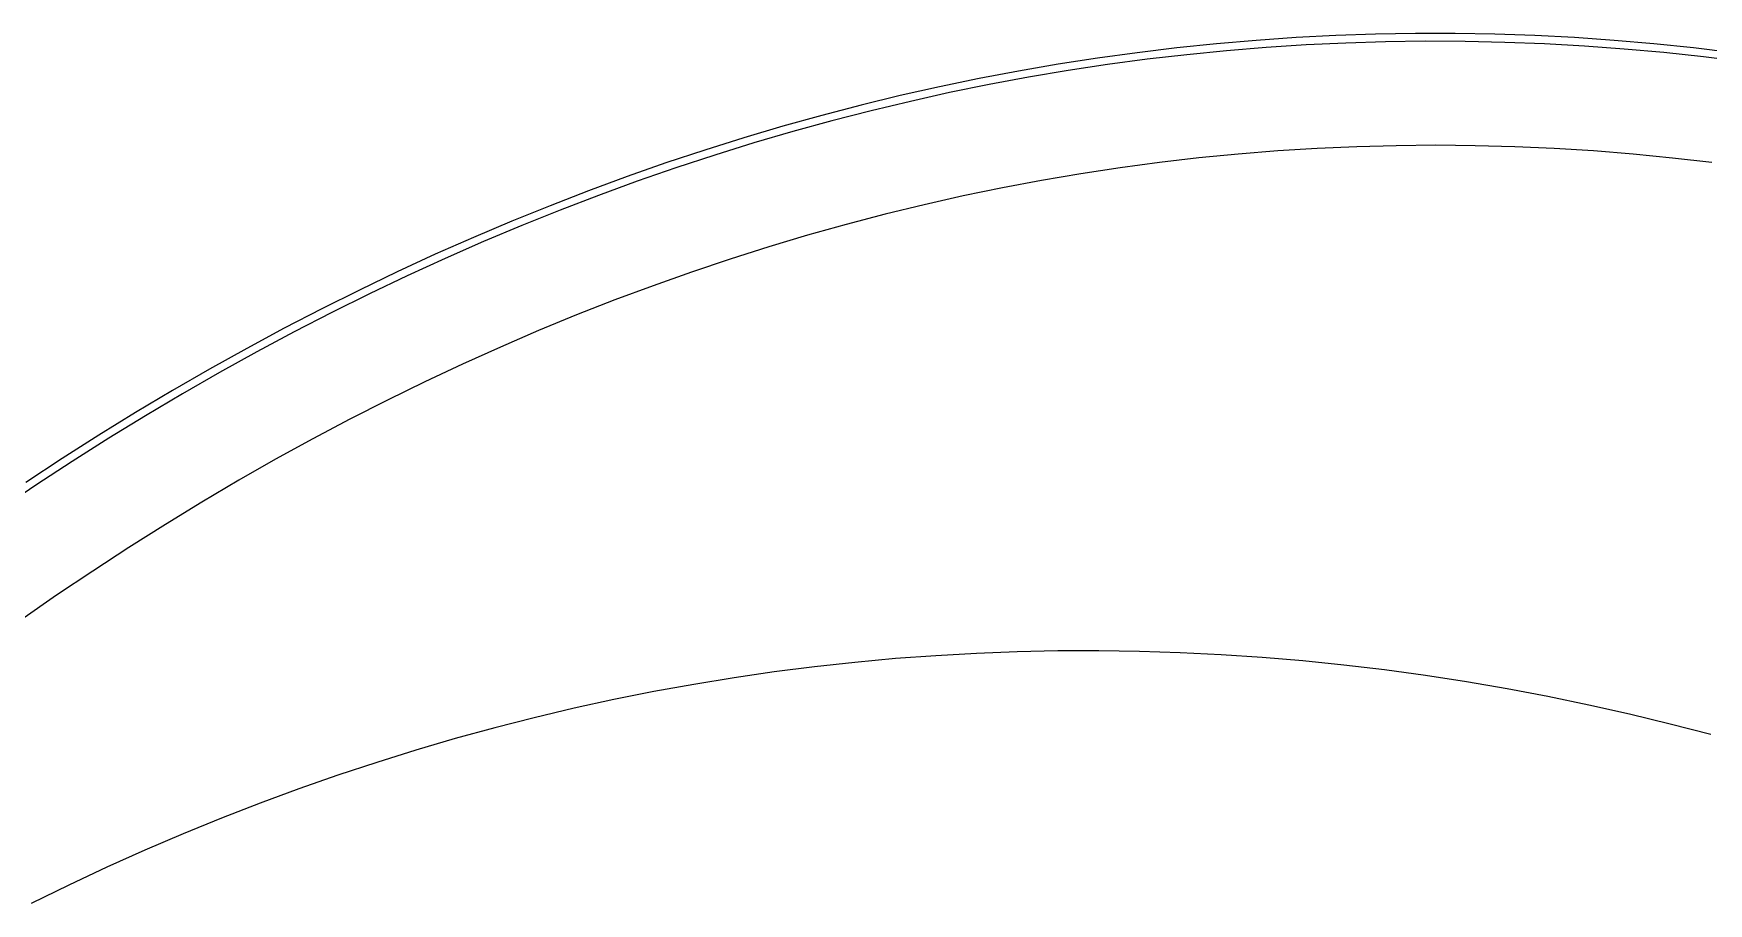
# Model space of a CAD drawing. Extents: x -1 to 217, y -22 to 302.
# Drawn here: x 63.3 to 116.6, y 273.9 to 301.6 of the extents above; entities that cross this region are included whole.
import ezdxf

# ---------------------------------------------------------------- set-up
doc = ezdxf.new("R2010")
doc.units = 0

msp = doc.modelspace()

# ---------------------------------------------------------------- linework, layer by layer
at = {"layer": 'ELLIPSES'}
for p, q in [((99.665, 301.162), (98.403, 301.009)), ((100.928, 301.292), (99.665, 301.162)), ((102.192, 301.401), (100.928, 301.292)), ((102.51, 301.174), (101.247, 301.07)), ((103.456, 301.488), (102.192, 301.401)), ((103.774, 301.256), (102.51, 301.174)), ((104.722, 301.553), (103.456, 301.488)), ((105.039, 301.316), (103.774, 301.256)), ((105.987, 301.597), (104.722, 301.553)), ((106.304, 301.354), (105.039, 301.316)), ((107.253, 301.618), (105.987, 301.597)), ((107.57, 301.37), (106.304, 301.354)), ((108.519, 301.618), (107.253, 301.618)), ((108.835, 301.365), (107.57, 301.37)), ((109.785, 301.597), (108.519, 301.618)), ((110.101, 301.337), (108.835, 301.365)), ((111.051, 301.553), (109.785, 301.597)), ((111.366, 301.288), (110.101, 301.337)), ((112.316, 301.488), (111.051, 301.553)), ((112.63, 301.217), (111.366, 301.288)), ((113.581, 301.401), (112.316, 301.488)), ((113.894, 301.125), (112.63, 301.217)), ((114.845, 301.292), (113.581, 301.401)), ((115.157, 301.01), (113.894, 301.125)), ((116.108, 301.162), (114.845, 301.292)), ((117.369, 301.009), (116.108, 301.162)), ((95.883, 300.64), (94.626, 300.423)), ((97.142, 300.835), (95.883, 300.64)), ((97.462, 300.629), (96.203, 300.438)), ((98.403, 301.009), (97.142, 300.835)), ((98.722, 300.798), (97.462, 300.629)), ((99.984, 300.945), (98.722, 300.798)), ((101.247, 301.07), (99.984, 300.945)), ((116.419, 300.874), (115.157, 301.01)), ((117.68, 300.716), (116.419, 300.874)), ((93.37, 300.184), (92.116, 299.923)), ((94.626, 300.423), (93.37, 300.184)), ((94.946, 300.226), (93.69, 299.992)), ((96.203, 300.438), (94.946, 300.226)), ((90.865, 299.642), (89.615, 299.338)), ((92.116, 299.923), (90.865, 299.642)), ((92.436, 299.737), (91.185, 299.46)), ((93.69, 299.992), (92.436, 299.737)), ((88.368, 299.013), (87.124, 298.667)), ((89.615, 299.338), (88.368, 299.013)), ((89.935, 299.161), (88.689, 298.841)), ((91.185, 299.46), (89.935, 299.161)), ((87.124, 298.667), (85.882, 298.299)), ((87.444, 298.499), (86.203, 298.136)), ((88.689, 298.841), (87.444, 298.499)), ((85.882, 298.299), (84.644, 297.91)), ((86.203, 298.136), (84.964, 297.751)), ((104.131, 297.961), (102.875, 297.883)), ((105.387, 298.017), (104.131, 297.961)), ((106.644, 298.051), (105.387, 298.017)), ((107.901, 298.062), (106.644, 298.051)), ((109.157, 298.051), (107.901, 298.062)), ((110.414, 298.017), (109.157, 298.051)), ((111.67, 297.961), (110.414, 298.017)), ((112.926, 297.882), (111.67, 297.961)), ((83.408, 297.5), (82.176, 297.069)), ((84.644, 297.91), (83.408, 297.5)), ((84.964, 297.751), (83.728, 297.346)), ((99.112, 297.513), (97.861, 297.345)), ((100.366, 297.659), (99.112, 297.513)), ((101.62, 297.782), (100.366, 297.659)), ((102.875, 297.883), (101.62, 297.782)), ((114.181, 297.782), (112.926, 297.882)), ((115.435, 297.658), (114.181, 297.782)), ((116.689, 297.512), (115.435, 297.658)), ((82.176, 297.069), (80.948, 296.616)), ((82.496, 296.919), (81.267, 296.47)), ((83.728, 297.346), (82.496, 296.919)), ((95.361, 296.943), (94.114, 296.708)), ((96.61, 297.155), (95.361, 296.943)), ((97.861, 297.345), (96.61, 297.155)), ((80.948, 296.616), (79.723, 296.142)), ((81.267, 296.47), (80.042, 296.001)), ((92.869, 296.451), (91.626, 296.171)), ((94.114, 296.708), (92.869, 296.451)), ((79.723, 296.142), (78.501, 295.647)), ((80.042, 296.001), (78.82, 295.51)), ((90.385, 295.87), (89.147, 295.546)), ((91.626, 296.171), (90.385, 295.87)), ((78.501, 295.647), (77.284, 295.132)), ((78.82, 295.51), (77.603, 294.999)), ((89.147, 295.546), (87.912, 295.201)), ((77.284, 295.132), (76.071, 294.595)), ((77.603, 294.999), (76.389, 294.466)), ((86.679, 294.833), (85.449, 294.443)), ((87.912, 295.201), (86.679, 294.833)), ((76.071, 294.595), (74.862, 294.038)), ((76.389, 294.466), (75.18, 293.913)), ((85.449, 294.443), (84.222, 294.032)), ((74.862, 294.038), (73.657, 293.459)), ((75.18, 293.913), (73.975, 293.338)), ((84.222, 294.032), (82.999, 293.598)), ((73.657, 293.459), (72.457, 292.861)), ((73.975, 293.338), (72.775, 292.744)), ((81.78, 293.143), (80.564, 292.666)), ((82.999, 293.598), (81.78, 293.143)), ((72.457, 292.861), (71.262, 292.241)), ((72.775, 292.744), (71.579, 292.128)), ((80.564, 292.666), (79.351, 292.167)), ((71.262, 292.241), (70.072, 291.601)), ((71.579, 292.128), (70.388, 291.492)), ((79.351, 292.167), (78.143, 291.647)), ((70.072, 291.601), (68.887, 290.941)), ((78.143, 291.647), (76.939, 291.105)), ((70.388, 291.492), (69.203, 290.835)), ((76.939, 291.105), (75.74, 290.542)), ((68.887, 290.941), (67.707, 290.26)), ((69.203, 290.835), (68.022, 290.158)), ((75.74, 290.542), (74.545, 289.957)), ((67.707, 290.26), (66.532, 289.559)), ((68.022, 290.158), (66.847, 289.461)), ((74.545, 289.957), (73.355, 289.351)), ((66.532, 289.559), (65.364, 288.838)), ((66.847, 289.461), (65.678, 288.743)), ((73.355, 289.351), (72.17, 288.724)), ((65.364, 288.838), (64.2, 288.097)), ((65.678, 288.743), (64.514, 288.005)), ((72.17, 288.724), (70.989, 288.076)), ((64.2, 288.097), (63.043, 287.336)), ((64.514, 288.005), (63.356, 287.248)), ((70.989, 288.076), (69.814, 287.407)), ((69.814, 287.407), (68.645, 286.717)), ((63.356, 287.248), (62.204, 286.47)), ((68.645, 286.717), (67.481, 286.006)), ((67.481, 286.006), (66.322, 285.274)), ((66.322, 285.274), (65.17, 284.522)), ((65.17, 284.522), (64.023, 283.749)), ((64.023, 283.749), (62.883, 282.956)), ((94.587, 281.951), (93.293, 281.901)), ((95.882, 281.978), (94.587, 281.951)), ((97.178, 281.982), (95.882, 281.978)), ((98.476, 281.963), (97.178, 281.982)), ((99.775, 281.922), (98.476, 281.963)), ((88.138, 281.475), (86.855, 281.312)), ((89.423, 281.616), (88.138, 281.475)), ((90.711, 281.734), (89.423, 281.616)), ((92.001, 281.829), (90.711, 281.734)), ((93.293, 281.901), (92.001, 281.829)), ((101.074, 281.858), (99.775, 281.922)), ((102.374, 281.771), (101.074, 281.858)), ((103.674, 281.661), (102.374, 281.771)), ((104.975, 281.529), (103.674, 281.661)), ((106.275, 281.374), (104.975, 281.529)), ((84.297, 280.917), (83.023, 280.685)), ((85.575, 281.126), (84.297, 280.917)), ((86.855, 281.312), (85.575, 281.126)), ((107.576, 281.196), (106.275, 281.374)), ((108.876, 280.995), (107.576, 281.196)), ((110.175, 280.772), (108.876, 280.995)), ((81.752, 280.432), (80.485, 280.155)), ((83.023, 280.685), (81.752, 280.432)), ((111.473, 280.526), (110.175, 280.772)), ((112.77, 280.258), (111.473, 280.526)), ((79.221, 279.856), (77.961, 279.535)), ((80.485, 280.155), (79.221, 279.856)), ((114.067, 279.967), (112.77, 280.258)), ((115.361, 279.654), (114.067, 279.967)), ((77.961, 279.535), (76.706, 279.191)), ((116.654, 279.318), (115.361, 279.654)), ((75.454, 278.825), (74.207, 278.436)), ((76.706, 279.191), (75.454, 278.825)), ((74.207, 278.436), (72.965, 278.025)), ((72.965, 278.025), (71.727, 277.592)), ((70.495, 277.137), (69.268, 276.66)), ((71.727, 277.592), (70.495, 277.137)), ((69.268, 276.66), (68.046, 276.161)), ((68.046, 276.161), (66.83, 275.64)), ((66.83, 275.64), (65.619, 275.097)), ((65.619, 275.097), (64.415, 274.533)), ((64.415, 274.533), (63.217, 273.947))]:
    msp.add_line(p, q, dxfattribs=at)

doc.saveas('drawing.dxf')
